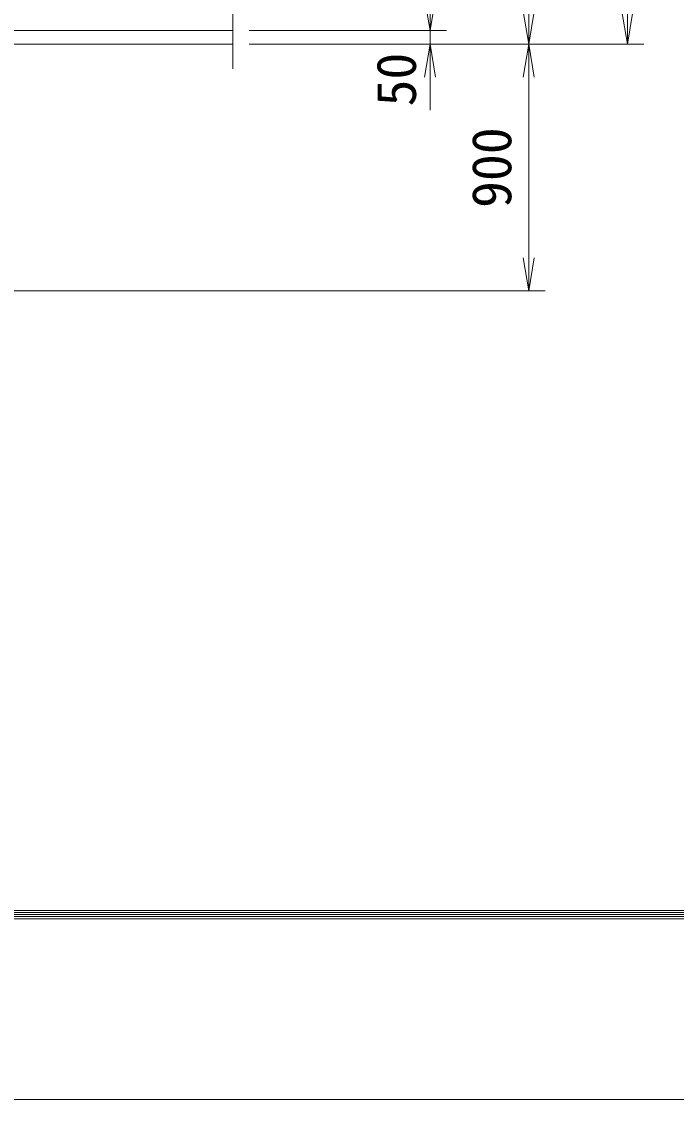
# Model space of a CAD drawing. Units: millimetres, scale not verified. Extents: x -30601 to 30601, y -19271 to 19271.
# Drawn here: x -26036 to -23646, y -19271 to -15335 of the extents above; entities that cross this region are included whole.
import ezdxf
from ezdxf.enums import TextEntityAlignment as Align

# ---------------------------------------------------------------- set-up
doc = ezdxf.new("R2010")
doc.units = ezdxf.units.MM
doc.header["$LTSCALE"] = 80
for name, color, linetype, lineweight in [('0-0_D-TTL', 2, 'Continuous', 9), ('0-3_D-STR1', 1, 'Continuous', 9), ('0-5_D-BGD', 7, 'Continuous', 9), ('0-9_D-STR-DIM', 7, 'Continuous', 9), ('0-A_0', 7, 'Continuous', 9)]:
    doc.layers.add(name, color=color, linetype=linetype, lineweight=lineweight)
doc.styles.add('ＭＳ ゴシック', font='')
doc.styles.get('ＭＳ ゴシック').set_extended_font_data('MS Gothic')

# ---------------------------------------------------------------- blocks, each defined once
blk = doc.blocks.new('_Open')
at = {"layer": '0-A_0'}
blk.add_line((-80, 13.33), (0, 0), dxfattribs=at)
blk.add_lwpolyline([(-80, -13.33), (0, 0), (-80, 0)], dxfattribs=at)

msp = doc.modelspace()

# ---------------------------------------------------------------- linework, layer by layer
at = {"layer": '0-0_D-TTL'}
msp.add_lwpolyline([(-30601.37, -1450.51), (-5401.37, -1450.51), (-5401.37, -19270.51), (-30601.37, -19270.51)], close=True, dxfattribs=at)
at = {"layer": '0-0_D-TTL', "color": 7}
for points in [[(-29791.37, -2110.51), (-6211.37, -2110.51), (-6211.37, -18610.51), (-29791.37, -18610.51)], [(-29783.87, -2118.01), (-6218.87, -2118.01), (-6218.87, -18603.01), (-29783.87, -18603.01)], [(-29776.37, -2125.51), (-6226.37, -2125.51), (-6226.37, -18595.51), (-29776.37, -18595.51)], [(-29768.87, -2133.01), (-6233.87, -2133.01), (-6233.87, -18588.01), (-29768.87, -18588.01)], [(-29761.37, -2140.51), (-6241.37, -2140.51), (-6241.37, -18580.51), (-29761.37, -18580.51)]]:
    msp.add_lwpolyline(points, close=True, dxfattribs=at)
at = {"layer": '0-3_D-STR1'}
msp.add_line((-26680.55, -15367.94), (-25265.55, -15367.94), dxfattribs=at)
at = {"layer": '0-5_D-BGD'}
msp.add_line((-25265.55, -15417.94), (-26265.55, -15417.94), dxfattribs=at)
at = {"layer": '0-9_D-STR-DIM'}
for p, q in [((-25265.55, -13918.59), (-25265.55, -15507.94)), ((-25205.55, -15367.94), (-24485.55, -15367.94)), ((-25205.55, -15367.94), (-24485.55, -15367.94)), ((-24545.55, -15367.94), (-24545.55, -15417.94)), ((-25205.55, -15417.94), (-24485.55, -15417.94)), ((-25205.55, -15417.94), (-24125.55, -15417.94)), ((-25205.55, -15417.94), (-23765.55, -15417.94)), ((-25205.55, -15417.94), (-24125.55, -15417.94)), ((-24545.55, -15537.94), (-24545.55, -15657.94)), ((-24185.55, -15537.94), (-24185.55, -16197.94)), ((-26675.3, -16317.94), (-24125.55, -16317.94))]:
    msp.add_line(p, q, dxfattribs=at)

# ---------------------------------------------------------------- block references
at = {"layer": '0-9_D-STR-DIM', "xscale": 1.5, "yscale": 1.5}
for p, rotation in [((-24545.55, -15367.94), 270), ((-24545.55, -15367.94), 270), ((-24185.55, -15417.94), 270), ((-23825.55, -15417.94), 270), ((-24545.55, -15417.94), 90), ((-24185.55, -15417.94), 90), ((-24185.55, -16317.94), 270)]:
    msp.add_blockref('_Open', p, dxfattribs=dict(at, rotation=rotation))

# ---------------------------------------------------------------- texts
at = {"layer": '0-9_D-STR-DIM', "style": 'ＭＳ ゴシック'}
for s, p in [('50', (-24553.75, -15644.73)), ('900', (-24205.8, -16015.32))]:
    msp.add_text(s, height=144.3, rotation=90, dxfattribs=at).set_placement(p, align=Align.BOTTOM_LEFT)

doc.saveas('drawing.dxf')
